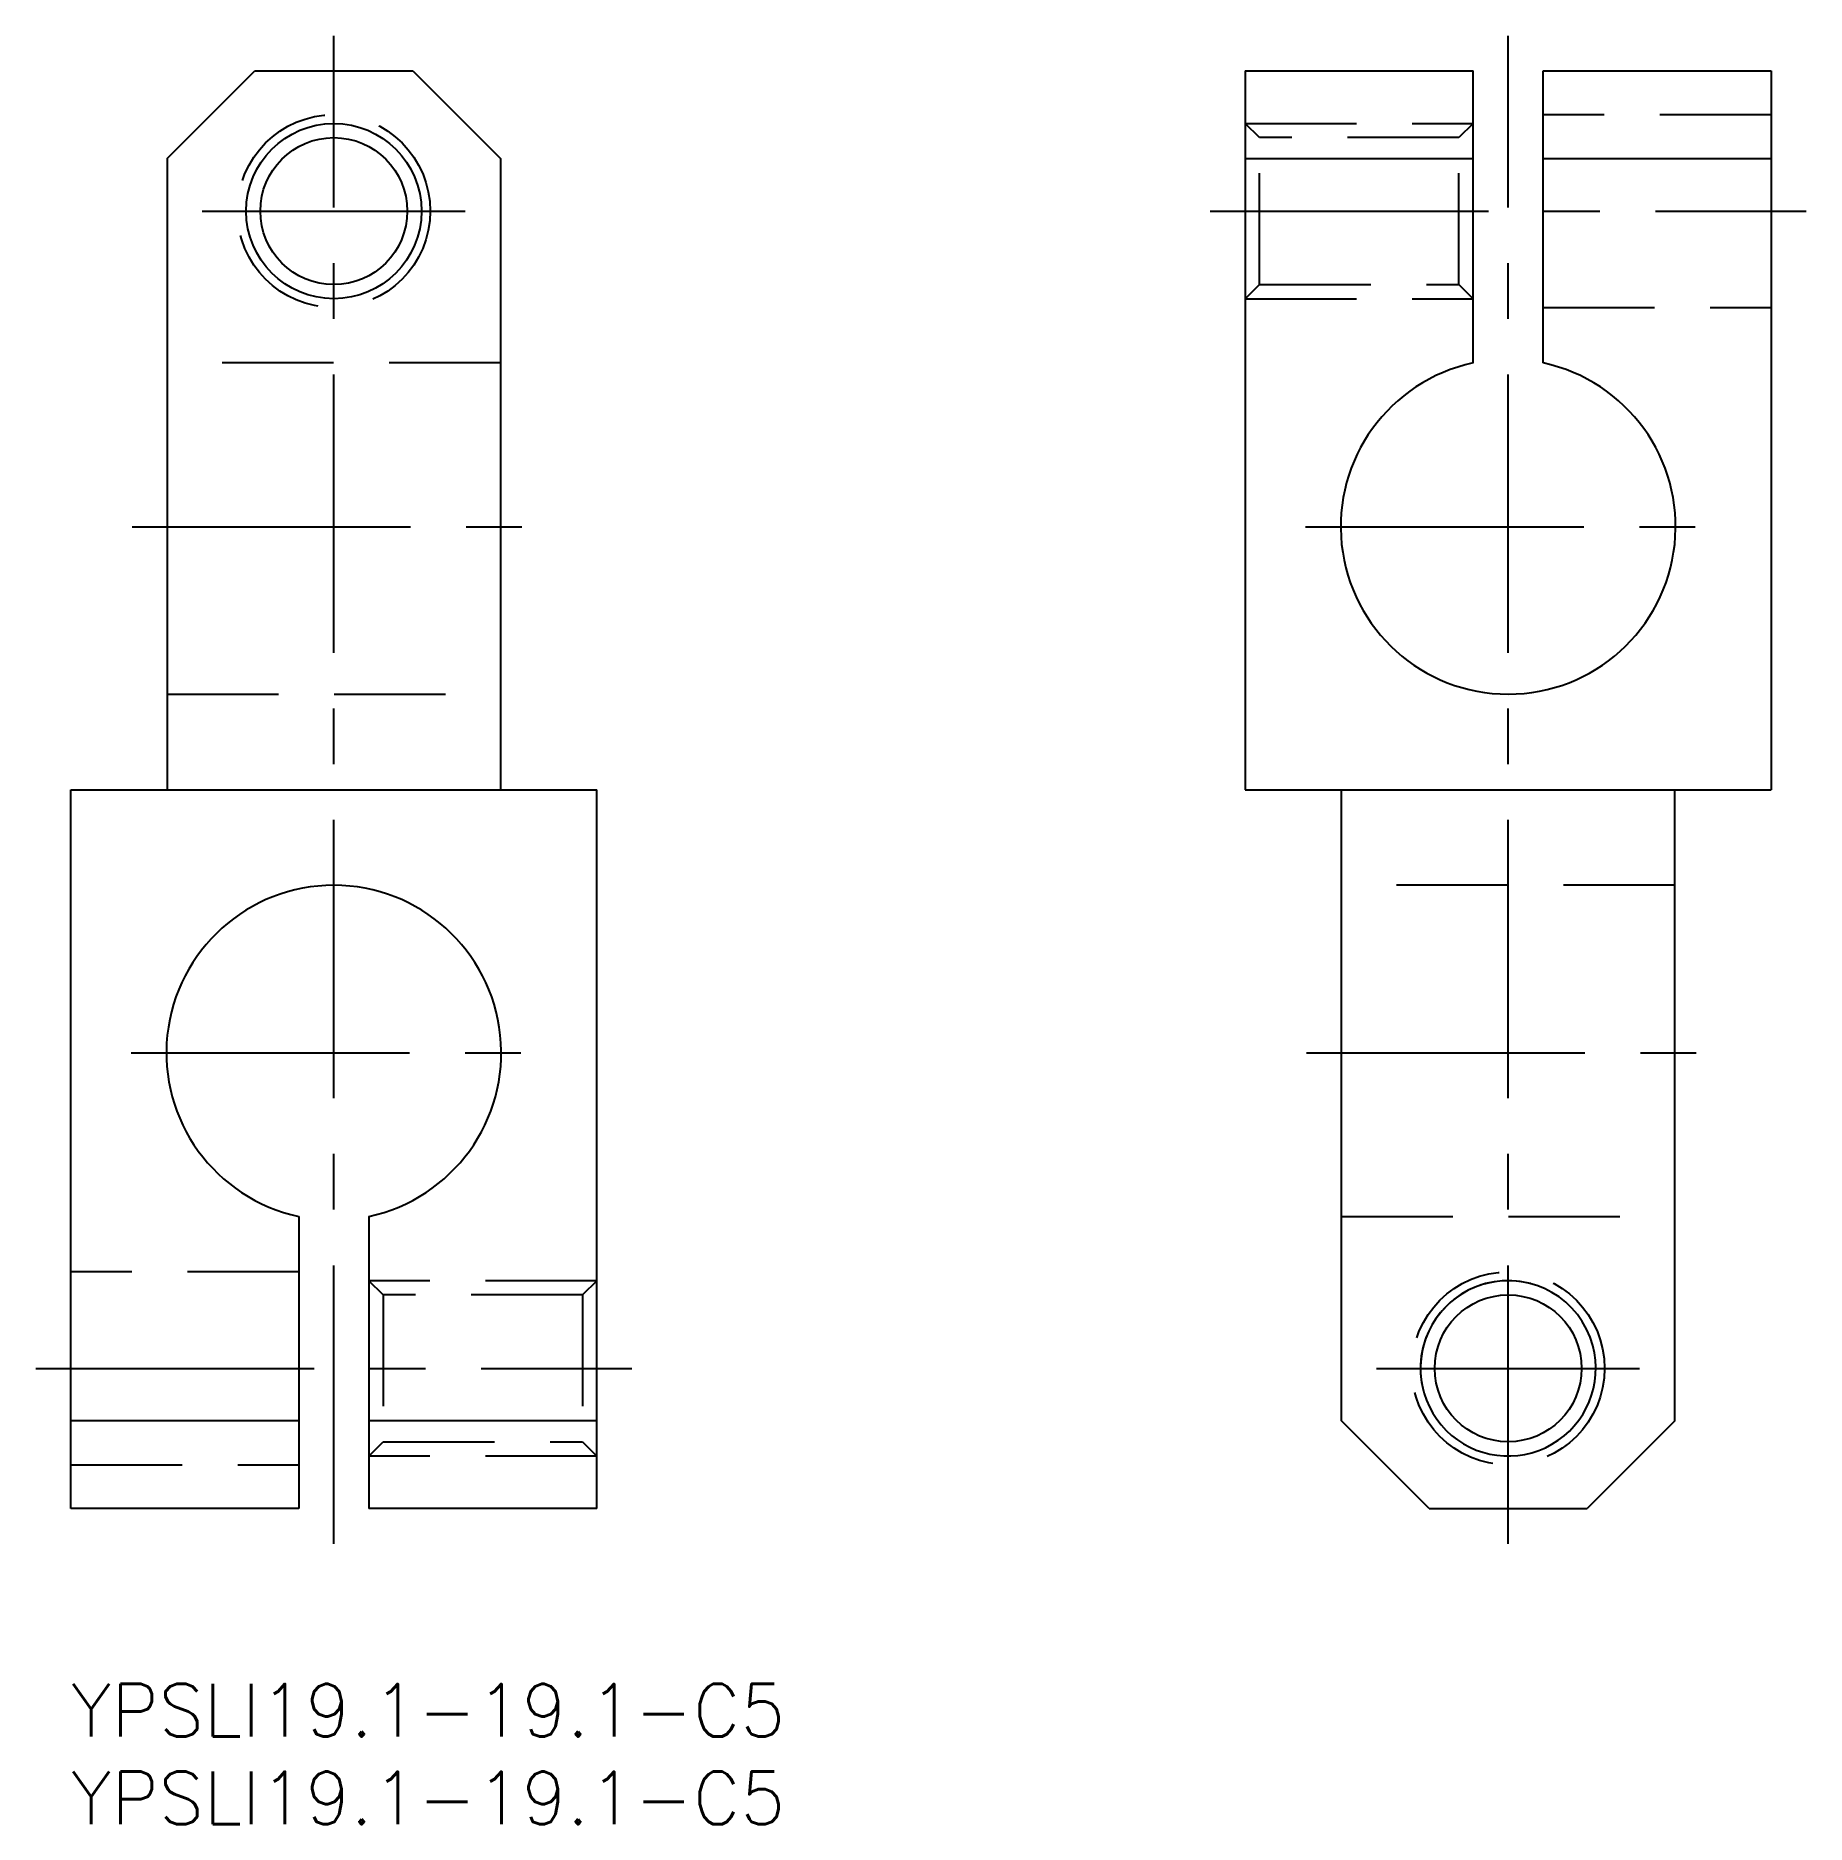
# Model space of a CAD drawing. Extents: x -2 to 99, y -8 to 94.
import ezdxf

# ---------------------------------------------------------------- set-up
doc = ezdxf.new("R2010")
doc.units = 0
doc.header["$LTSCALE"] = 0.5
doc.linetypes.add('CENTER', pattern=[50.8, 31.75, -6.35, 6.35, -6.35])
doc.linetypes.add('DASHED', pattern=[19.05, 12.7, -6.35])
for name, color, linetype in [('MSM_CENTER', 1, 'CENTER'), ('MSM_CONTINUOUS', 7, 'CONTINUOUS'), ('MSM_DASHED', 4, 'DASHED'), ('MSM_NARROW', 5, 'CONTINUOUS'), ('MSM_PART_NUMBER', 7, 'CONTINUOUS')]:
    doc.layers.add(name, color=color, linetype=linetype)
doc.styles.get("Standard").update_dxf_attribs({"font": 'txt.shx', "height": 3, "bigfont": 'bigfont.shx'})

# ---------------------------------------------------------------- blocks, each defined once
blk = doc.blocks.new('*U34')
at = {"layer": 'MSM_PART_NUMBER'}
blk.add_text('YPSLI19.1-19.1-C5', height=3, dxfattribs=at).set_placement((0, -3))
blk = doc.blocks.new('*U35')
at = {"layer": 'MSM_PART_NUMBER'}
blk.add_text('YPSLI19.1-19.1-C5', height=3, dxfattribs=at).set_placement((0, -8))

msp = doc.modelspace()

# ---------------------------------------------------------------- linework, layer by layer
at = {"layer": 'MSM_CENTER'}
for p, q in [((15, 8), (15, 94)), ((81.98, 8), (81.98, 94)), ((7.5, 84), (22.5, 84)), ((64.98, 84), (98.98, 84)), ((3.5, 66), (26.5, 66)), ((70.43, 66), (93.53, 66)), ((3.45, 36), (26.55, 36)), ((70.48, 36), (93.48, 36)), ((-2, 18), (32, 18)), ((74.48, 18), (89.48, 18))]:
    msp.add_line(p, q, dxfattribs=at)
at = {"layer": 'MSM_CONTINUOUS'}
for p, q in [((5.5, 87), (10.5, 92)), ((10.5, 92), (19.5, 92)), ((19.5, 92), (24.5, 87)), ((66.98, 92), (66.98, 51)), ((66.98, 92), (79.98, 92)), ((79.98, 75.34), (79.98, 92)), ((83.98, 92), (96.98, 92)), ((83.98, 75.34), (83.98, 92)), ((96.98, 92), (96.98, 51)), ((5.5, 87), (5.5, 51)), ((24.5, 87), (24.5, 51)), ((66.98, 87), (79.98, 87)), ((83.98, 87), (96.98, 87)), ((0, 10), (0, 51)), ((0, 51), (30, 51)), ((30, 10), (30, 51)), ((66.98, 51), (96.98, 51)), ((72.48, 15), (72.48, 51)), ((91.48, 15), (91.48, 51)), ((13, 26.66), (13, 10)), ((17, 26.66), (17, 10)), ((13, 15), (0, 15)), ((30, 15), (17, 15)), ((77.48, 10), (72.48, 15)), ((91.48, 15), (86.48, 10)), ((13, 10), (0, 10)), ((30, 10), (17, 10)), ((77.48, 10), (86.48, 10))]:
    msp.add_line(p, q, dxfattribs=at)
for centre in [(15, 84), (81.98, 18)]:
    msp.add_circle(centre, 4.19, dxfattribs=at)
for centre, start, end in [((81.98, 66), 102.0886, 77.9114), ((15, 36), 282.0886, 257.9114)]:
    msp.add_arc(centre, 9.55, start, end, dxfattribs=at)
at = {"layer": 'MSM_DASHED'}
for p, q in [((67.79, 88.19), (66.98, 89)), ((66.98, 89), (79.98, 89)), ((79.98, 89), (79.17, 88.19)), ((96.98, 89.5), (83.98, 89.5)), ((79.17, 88.19), (67.79, 88.19)), ((67.79, 79.81), (67.79, 88.19)), ((79.17, 79.81), (79.17, 88.19)), ((66.98, 79), (67.79, 79.81)), ((67.79, 79.81), (79.17, 79.81)), ((79.17, 79.81), (79.98, 79)), ((66.98, 79), (79.98, 79)), ((83.98, 78.5), (96.98, 78.5)), ((24.5, 75.34), (5.5, 75.34)), ((5.5, 56.45), (24.5, 56.45)), ((91.48, 45.55), (72.48, 45.55)), ((72.48, 26.66), (91.48, 26.66)), ((13, 23.5), (0, 23.5)), ((17.81, 22.19), (17, 23)), ((30, 23), (17, 23)), ((30, 23), (29.19, 22.19)), ((29.19, 22.19), (17.81, 22.19)), ((17.81, 22.19), (17.81, 13.81)), ((29.19, 22.19), (29.19, 13.81)), ((17, 13), (17.81, 13.81)), ((17.81, 13.81), (29.19, 13.81)), ((29.19, 13.81), (30, 13)), ((0, 12.5), (13, 12.5)), ((30, 13), (17, 13))]:
    msp.add_line(p, q, dxfattribs=at)
for centre in [(15, 84), (81.98, 18)]:
    msp.add_circle(centre, 5.5, dxfattribs=at)
at = {"layer": 'MSM_NARROW'}
msp.add_circle((15, 84), 5, dxfattribs=at)
for start, end in [(75, 15), (15, 195)]:
    msp.add_arc((81.98, 18), 5, start, end, dxfattribs=at)

# ---------------------------------------------------------------- block references
at = {"layer": 'MSM_CONTINUOUS'}
for name in ['*U34', '*U35']:
    msp.add_blockref(name, (0, 0), dxfattribs=at)

doc.saveas('drawing.dxf')
